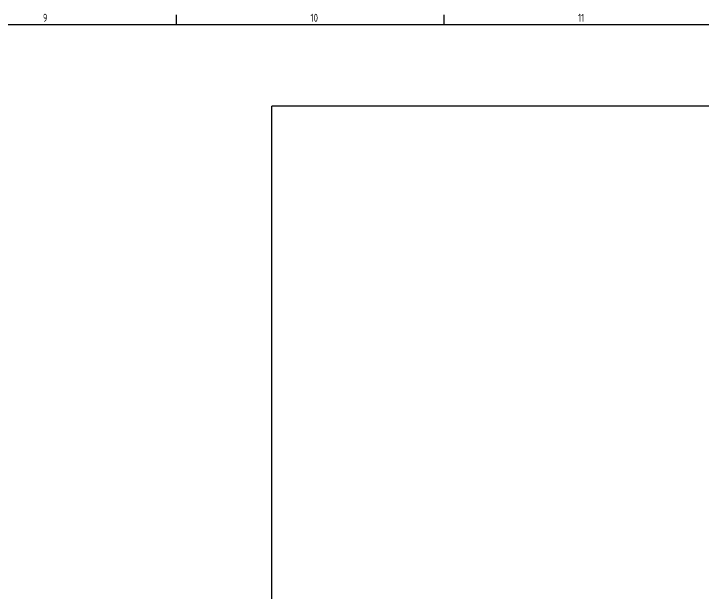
# Model space of a CAD drawing. Header units: millimetres. Extents: x 0 to 1189, y 0 to 841.
# Drawn here: x 710.7 to 925.9, y 653.4 to 834.3 of the extents above; entities that cross this region are included whole.
import ezdxf

# ---------------------------------------------------------------- set-up
doc = ezdxf.new("R2010")
doc.units = ezdxf.units.MM
doc.layers.add('1', color=7, linetype='CONTINUOUS', true_color=0xffffff)
doc.layers.add('162', color=7, linetype='CONTINUOUS', true_color=0xffffff)
doc.styles.add('iso-1', font='isocp.shx')

msp = doc.modelspace()

# ---------------------------------------------------------------- linework, layer by layer
at = {"layer": '1', "color": 251, "linetype": 'Continuous'}
for p in [(791.285, 472.551), (1075.341, 805.493)]:
    msp.add_line(p, (791.285, 805.493), dxfattribs=at)
at = {"layer": '162', "color": 163, "linetype": 'Continuous'}
for p, q in [((761.5, 831), (761.5, 834)), ((845, 831), (845, 834)), ((10, 831), (1179, 831))]:
    msp.add_line(p, q, dxfattribs=at)

# ---------------------------------------------------------------- texts
at = {"layer": '162', "color": 163, "linetype": 'Continuous', "char_height": 2.5, "attachment_point": 7, "line_spacing_factor": 0.963855, "style": 'iso-1'}
for s, insert in [('\\W00.790;9 ', (719.815, 831.821)), ('\\W00.877;10 ', (803.315, 831.821)), ('\\W00.827;11 ', (886.815, 831.821))]:
    msp.add_mtext(s, dxfattribs=dict(at, insert=insert))

doc.saveas('drawing.dxf')
